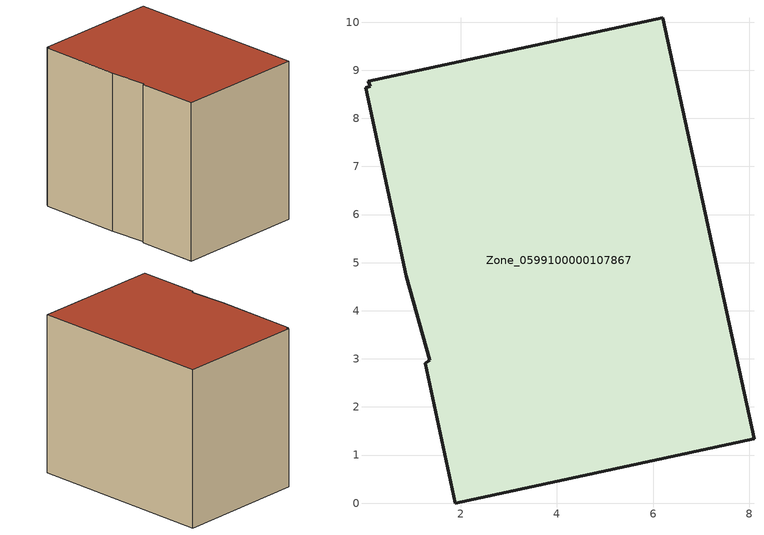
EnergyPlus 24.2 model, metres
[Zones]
Zone_0599100000107867
 floor ground (C_G): 0.12,8.66 0.08,8.77 6.2,10.09 8.1,1.34 1.89,0 1.26,2.9 1.36,2.97 0.87,4.71 0.02,8.64 z0
 wall outside (C_F): 8.1,1.34 6.2,10.09 0.08,8.77 0.12,8.66 0.02,8.64 0.87,4.71 1.36,2.97 1.26,2.9 1.89,0 8.1,1.34 z0:7.72
 roof outside (C_R): 0.08,8.77 0.12,8.66 0.02,8.64 0.87,4.71 1.36,2.97 1.26,2.9 1.89,0 8.1,1.34 6.2,10.09 z7.72
[BUILDING]
Pand.0599100000107867: North Axis=0; Terrain=City; Loads Convergence Tolerance Value=0.04; Temperature Convergence Tolerance Value=0.4; Solar Distribution=FullExterior; Maximum Number of Warmup Days=25; Minimum Number of Warmup Days=1
[Site:Location]
Rotterdam.The.Hague.AP_ZH_NLD Design_Conditions: Latitude=51.96; Longitude=4.45; Time Zone=1; Elevation=-4.5
[SITE:GROUNDTEMPERATURE:BUILDINGSURFACE]
18, 18, 18, 18, 18, 18, 18, 18, 18, 18, 18, 18
[MATERIAL] Thermal Absorptance=0.9; Solar Absorptance=0.7; Visible Absorptance=0.7
Name | Roughness | Thickness | Conductivity | Density | Specific Heat
G.D.1965 | MediumSmooth | 0.15 | 1 | 540 | 1210
F.D.1965 | Rough | 0.3 | 0.857143 | 1920 | 840
R.D.1965 | MediumRough | 0.2 | 0.08 | 1500 | 1000
[CONSTRUCTION]
C_G: G.D.1965
C_F: F.D.1965
C_R: R.D.1965
[ZONE]
Zone_0599100000107867: Type=1; Multiplier=1; Ceiling Height=Autocalculate; Volume=Autocalculate; Floor Area=autocalculate; Part of Total Floor Area=Yes
[ZONEINFILTRATION:DESIGNFLOWRATE]
Infil_Zone_0599100000107867: Zone or ZoneList or Space or SpaceList=Zone_0599100000107867; Schedule=AlwaysOn; Design Flow Rate Calculation Method=Flow/Area; Flow Rate per Floor Area=0.0042; Constant Term Coefficient=1; Temperature Term Coefficient=0; Velocity Term Coefficient=0; Velocity Squared Term Coefficient=0
[HVACTEMPLATE:ZONE:IDEALLOADSAIRSYSTEM]
Zone_0599100000107867: Maximum Heating Supply Air Temperature=50; Minimum Cooling Supply Air Temperature=13; Maximum Heating Supply Air Humidity Ratio=0.0156; Minimum Cooling Supply Air Humidity Ratio=0.0077; Heating Limit=NoLimit; Cooling Limit=NoLimit; Dehumidification Control Type=ConstantSensibleHeatRatio; Cooling Sensible Heat Ratio=0.7; Dehumidification Setpoint=60; Humidification Control Type=None; Humidification Setpoint=30; Outdoor Air Method=None; Outdoor Air Flow Rate per Person=0.00944; Outdoor Air Flow Rate per Zone Floor Area=0; Outdoor Air Flow Rate per Zone=0; Demand Controlled Ventilation Type=None; Outdoor Air Economizer Type=NoEconomizer; Heat Recovery Type=None; Sensible Heat Recovery Effectiveness=0.7; Latent Heat Recovery Effectiveness=0.65
[ZONECONTROL:THERMOSTAT]
ThermostatControl_Zone_0599100000107867: Zone or ZoneList=Zone_0599100000107867; Control Type Schedule=DualSetpointControlType; Control 1=Thermostat_Zone_0599100000107867; Temperature Difference Between Cutout And Setpoint=0
[THERMOSTATSETPOINT:DUALSETPOINT]
Thermostat_Zone_0599100000107867: Heating Setpoint Temperature Schedule=HeatingSetpoint_Zone_0599100000107867; Cooling Setpoint Temperature Schedule=CoolingSetpoint_Zone_0599100000107867
[SCHEDULE:COMPACT]
HeatingSetpoint_Zone_0599100000107867: Through: 12/31, For: AllDays, Until: 24:00, 21
CoolingSetpoint_Zone_0599100000107867: Through: 12/31, For: AllDays, Until: 24:00, 24
DualSetpointControlType: Through: 12/31, For: AllDays, Until: 24:00, 4
AlwaysOn: Through: 12/31, For: AllDays, Until: 24:00, 1
